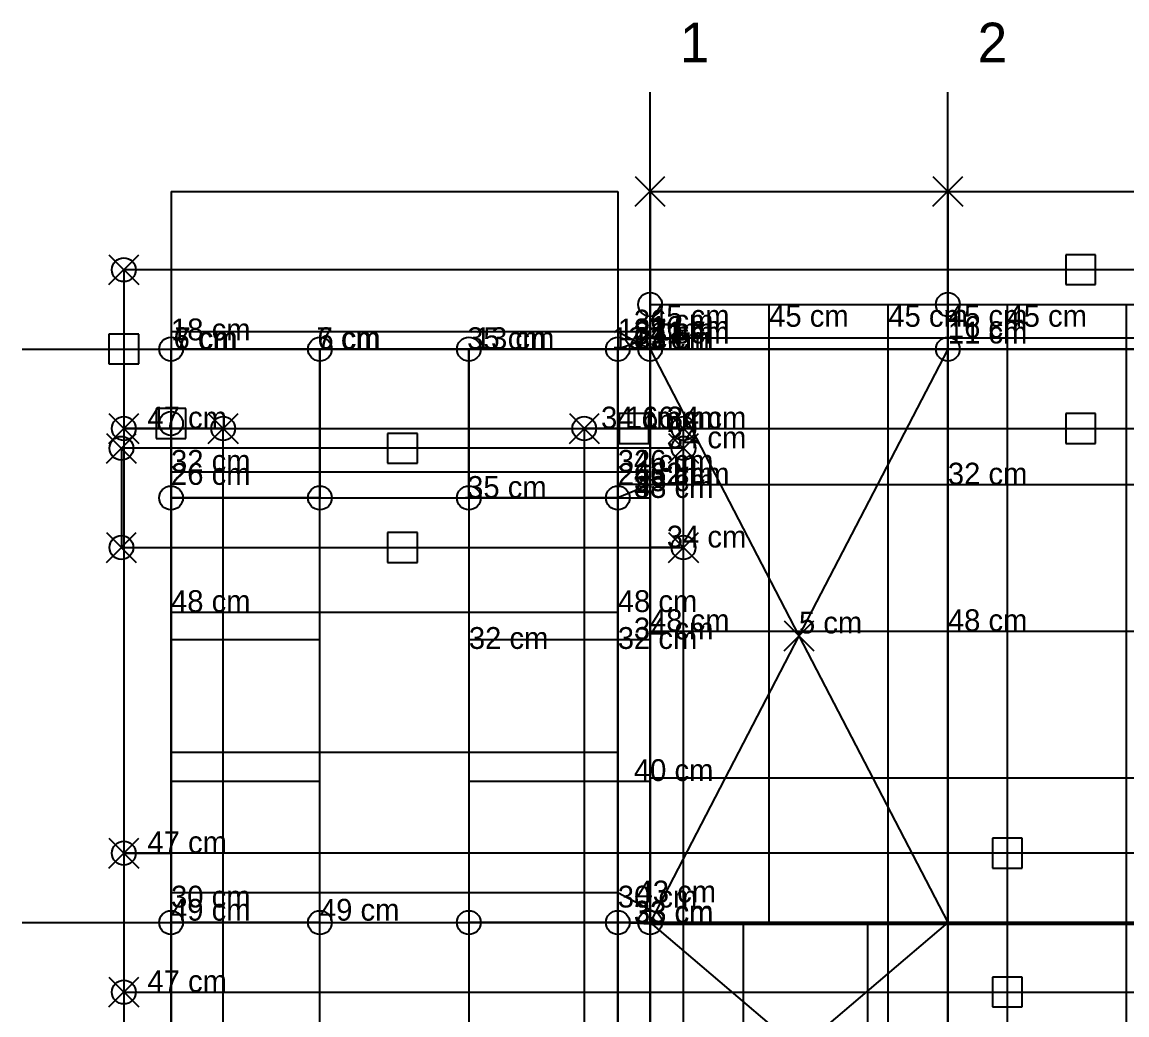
# Model space of a CAD drawing. Extents: x -6.3 to 19.6, y -1.9 to 18.7.
# Drawn here: x -6.33 to 4.8, y 8.66 to 18.67 of the extents above; entities that cross this region are included whole.
import ezdxf

# ---------------------------------------------------------------- set-up
doc = ezdxf.new("R2010")
doc.units = 0
for name, color, linetype in [('APOYOS', 5, 'CONTINUOUS'), ('AREAS', 251, 'CONTINUOUS'), ('CASI_UNIDAS', 6, 'CONTINUOUS'), ('EJES', 4, 'CONTINUOUS'), ('MECANISMO', 30, 'CONTINUOUS'), ('MODELO', 8, 'CONTINUOUS'), ('MUELLES', 2, 'CONTINUOUS'), ('SUELTOS', 1, 'CONTINUOUS')]:
    doc.layers.add(name, color=color, linetype=linetype)

msp = doc.modelspace()

# ---------------------------------------------------------------- linework, layer by layer
at = {"layer": 'APOYOS', "color": 5}
for p, q in [((4.4875, 16.32, -1), (4.1875, 16.32, -1)), ((4.1875, 16.32, -1), (4.1875, 16.02, -1)), ((4.4875, 16.02, -1), (4.4875, 16.32, -1)), ((4.1875, 16.02, -1), (4.4875, 16.02, -1)), ((-5.15, 15.52, -1), (-5.45, 15.52, -1)), ((-5.45, 15.52, -1), (-5.45, 15.22, -1)), ((-5.15, 15.22, -1), (-5.15, 15.52, -1)), ((-5.45, 15.22, -1), (-5.15, 15.22, -1)), ((-4.675, 14.77, -1), (-4.975, 14.77, -1)), ((-4.975, 14.77, -1), (-4.975, 14.47, -1)), ((-4.675, 14.47, -1), (-4.675, 14.77, -1)), ((-0.0125, 14.72, -1), (-0.3125, 14.72, -1)), ((-0.3125, 14.72, -1), (-0.3125, 14.42, -1)), ((-0.0125, 14.42, -1), (-0.0125, 14.72, -1)), ((4.4875, 14.72, -1), (4.1875, 14.72, -1)), ((4.1875, 14.72, -1), (4.1875, 14.42, -1)), ((4.4875, 14.42, -1), (4.4875, 14.72, -1)), ((-4.975, 14.47, -1), (-4.675, 14.47, -1)), ((-2.3438, 14.52, -1), (-2.6437, 14.52, -1)), ((-2.6437, 14.52, -1), (-2.6437, 14.22, -1)), ((-2.3438, 14.22, -1), (-2.3438, 14.52, -1)), ((-0.3125, 14.42, -1), (-0.0125, 14.42, -1)), ((4.1875, 14.42, -1), (4.4875, 14.42, -1)), ((-2.6437, 14.22, -1), (-2.3438, 14.22, -1)), ((-2.3438, 13.52, -1), (-2.6437, 13.52, -1)), ((-2.6437, 13.52, -1), (-2.6437, 13.22, -1)), ((-2.3438, 13.22, -1), (-2.3438, 13.52, -1)), ((-2.6437, 13.22, -1), (-2.3438, 13.22, -1)), ((3.75, 10.44, -1), (3.45, 10.44, -1)), ((3.45, 10.44, -1), (3.45, 10.14, -1)), ((3.75, 10.14, -1), (3.75, 10.44, -1)), ((3.45, 10.14, -1), (3.75, 10.14, -1)), ((3.75, 9.04, -1), (3.45, 9.04, -1)), ((3.45, 9.04, -1), (3.45, 8.74, -1)), ((3.75, 8.74, -1), (3.75, 9.04, -1)), ((3.45, 8.74, -1), (3.75, 8.74, -1))]:
    msp.add_line(p, q, dxfattribs=at)
at = {"layer": 'AREAS', "color": 251}
for p, q in [((13.975, 16.17, -1), (-5.3, 16.17, -1)), ((-5.3, 16.17, -1), (-5.3, 14.57, -1)), ((-3.325, 15.37, 1.4), (-4.825, 15.37, 1.4)), ((-4.825, 15.37, 1.4), (-4.825, 13.87, 1.4)), ((-3.325, 15.37, 3.3), (-4.825, 15.37, 3.3)), ((-4.825, 15.37, 3.3), (-4.825, 13.87, 3.3)), ((-3.325, 15.37, 5.2), (-4.825, 15.37, 5.2)), ((-4.825, 15.37, 5.2), (-4.825, 13.87, 5.2)), ((-3.325, 15.37, 7.1), (-4.825, 15.37, 7.1)), ((-4.825, 15.37, 7.1), (-4.825, 13.87, 7.1)), ((-3.325, 13.87, 1.4), (-3.325, 15.37, 1.4)), ((-1.825, 15.37, 1.55), (-3.325, 15.37, 1.4)), ((-3.325, 15.37, 1.4), (-3.325, 13.87, 1.4)), ((-3.325, 13.87, 3.3), (-3.325, 15.37, 3.3)), ((-1.825, 15.37, 3.45), (-3.325, 15.37, 3.3)), ((-3.325, 15.37, 3.3), (-3.325, 13.87, 3.3)), ((-3.325, 13.87, 5.2), (-3.325, 15.37, 5.2)), ((-1.825, 15.37, 5.35), (-3.325, 15.37, 5.2)), ((-3.325, 15.37, 5.2), (-3.325, 13.87, 5.2)), ((-3.325, 13.87, 7.1), (-3.325, 15.37, 7.1)), ((-1.825, 15.37, 7.25), (-3.325, 15.37, 7.1)), ((-3.325, 15.37, 7.1), (-3.325, 13.87, 7.1)), ((-1.825, 13.87, 1.55), (-1.825, 15.37, 1.55)), ((-0.325, 15.37, 1.55), (-1.825, 15.37, 1.55)), ((-1.825, 15.37, 1.55), (-1.825, 13.87, 1.55)), ((-1.825, 13.87, 3.45), (-1.825, 15.37, 3.45)), ((-0.325, 15.37, 3.45), (-1.825, 15.37, 3.45)), ((-1.825, 15.37, 3.45), (-1.825, 13.87, 3.45)), ((-1.825, 13.87, 5.35), (-1.825, 15.37, 5.35)), ((-0.325, 15.37, 5.35), (-1.825, 15.37, 5.35)), ((-1.825, 15.37, 5.35), (-1.825, 13.87, 5.35)), ((-1.825, 13.87, 7.25), (-1.825, 15.37, 7.25)), ((-0.325, 15.37, 7.25), (-1.825, 15.37, 7.25)), ((-1.825, 15.37, 7.25), (-1.825, 13.87, 7.25)), ((-0.325, 13.87, 1.55), (-0.325, 15.37, 1.55)), ((-0.325, 13.87, 3.45), (-0.325, 15.37, 3.45)), ((-0.325, 13.87, 5.35), (-0.325, 15.37, 5.35)), ((-0.325, 13.87, 7.25), (-0.325, 15.37, 7.25)), ((6, 15.37, 3.45), (0, 15.37, 3.45)), ((0, 15.37, 3.45), (0, 9.59, 3.45)), ((3, 15.37, 6.9), (0, 15.37, 6.9)), ((0, 15.37, 6.9), (0, 9.59, 6.9)), ((3, 9.59, 6.9), (3, 15.37, 6.9)), ((-5.3, 14.57, -1), (13.975, 14.57, -1)), ((-4.3, 14.57, -1), (-5.3, 14.57, -1)), ((-5.3, 14.57, -1), (-5.3, 1.59, -1)), ((-4.3, 1.59, -1), (-4.3, 14.57, -1)), ((0.3375, 14.57, -1), (-0.6625, 14.57, -1)), ((-0.6625, 14.57, -1), (-0.6625, 1.32, -1)), ((0.3375, 1.32, -1), (0.3375, 14.57, -1)), ((0.3375, 14.37, -1), (-5.325, 14.37, -1)), ((-5.325, 14.37, -1), (-5.325, 13.37, -1)), ((0.3375, 13.37, -1), (0.3375, 14.37, -1)), ((-3.325, 13.87, 1.4), (-4.825, 13.87, 1.4)), ((-4.825, 13.87, 1.4), (-4.825, 9.59, 1.0603)), ((-4.825, 13.87, 1.4), (-3.325, 13.87, 1.4)), ((-4.825, 13.87, 3.3), (-3.325, 13.87, 3.3)), ((-3.325, 13.87, 3.3), (-4.825, 13.87, 3.3)), ((-4.825, 13.87, 3.3), (-4.825, 9.59, 2.9603)), ((-4.825, 13.87, 5.2), (-3.325, 13.87, 5.2)), ((-4.825, 13.87, 7.1), (-3.325, 13.87, 7.1)), ((-3.325, 13.87, 7.1), (-4.825, 13.87, 7.1)), ((-4.825, 13.87, 7.1), (-4.825, 9.59, 6.7603)), ((-3.325, 13.87, 5.2), (-4.825, 13.87, 5.2)), ((-4.825, 13.87, 5.2), (-4.825, 9.59, 4.8603)), ((-3.325, 9.59, 1.0603), (-3.325, 13.87, 1.4)), ((-3.325, 13.87, 1.4), (-1.825, 13.87, 1.55)), ((-3.325, 13.87, 3.3), (-1.825, 13.87, 3.45)), ((-3.325, 9.59, 2.9603), (-3.325, 13.87, 3.3)), ((-3.325, 13.87, 5.2), (-1.825, 13.87, 5.35)), ((-3.325, 13.87, 7.1), (-1.825, 13.87, 7.25)), ((-3.325, 9.59, 6.7603), (-3.325, 13.87, 7.1)), ((-3.325, 9.59, 4.8603), (-3.325, 13.87, 5.2)), ((-1.825, 13.87, 1.55), (-0.325, 13.87, 1.55)), ((-1.825, 13.87, 3.45), (-0.325, 13.87, 3.45)), ((-1.825, 13.87, 5.35), (-0.325, 13.87, 5.35)), ((-1.825, 13.87, 7.25), (-0.325, 13.87, 7.25)), ((-0.325, 13.87, 5.35), (-1.825, 13.87, 5.35)), ((-1.825, 13.87, 5.35), (-1.825, 9.59, 5.6897)), ((-0.325, 13.87, 3.45), (-1.825, 13.87, 3.45)), ((-1.825, 13.87, 3.45), (-1.825, 9.59, 3.7897)), ((-0.325, 13.87, 1.55), (-1.825, 13.87, 1.55)), ((-1.825, 13.87, 1.55), (-1.825, 9.59, 1.8897)), ((-0.325, 9.59, 5.6897), (-0.325, 13.87, 5.35)), ((-0.325, 9.59, 3.7897), (-0.325, 13.87, 3.45)), ((-0.325, 9.59, 1.8897), (-0.325, 13.87, 1.55)), ((-5.325, 13.37, -1), (0.3375, 13.37, -1)), ((12.5, 10.29, -1), (-5.3, 10.29, -1)), ((-5.3, 10.29, -1), (-5.3, 8.89, -1)), ((-4.825, 9.59, 1.0603), (-3.325, 9.59, 1.0603)), ((-3.325, 9.59, 1.0603), (-4.825, 9.59, 1.0603)), ((-4.825, 9.59, 1.0603), (-4.825, 7.04, 0.8579)), ((-4.825, 9.59, 2.9603), (-3.325, 9.59, 2.9603)), ((-3.325, 9.59, 2.9603), (-4.825, 9.59, 2.9603)), ((-4.825, 9.59, 2.9603), (-4.825, 7.04, 2.7579)), ((-4.825, 9.59, 6.7603), (-3.325, 9.59, 6.7603)), ((-3.325, 9.59, 6.7603), (-4.825, 9.59, 6.7603)), ((-4.825, 9.59, 6.7603), (-4.825, 7.04, 6.5579)), ((-3.325, 9.59, 4.8603), (-4.825, 9.59, 4.8603)), ((-4.825, 9.59, 4.8603), (-4.825, 7.04, 4.6579)), ((-4.825, 9.59, 4.8603), (-3.325, 9.59, 4.8603)), ((-3.325, 7.04, 0.8579), (-3.325, 9.59, 1.0603)), ((-3.325, 7.04, 2.7579), (-3.325, 9.59, 2.9603)), ((-3.325, 7.04, 6.5579), (-3.325, 9.59, 6.7603)), ((-3.325, 7.04, 4.6579), (-3.325, 9.59, 4.8603)), ((-0.325, 9.59), (-1.825, 9.59)), ((-1.825, 9.59), (-1.825, 7.04, 0.1978)), ((-1.825, 9.59, 5.6897), (-0.325, 9.59, 5.6897)), ((-1.825, 9.59, 3.7897), (-0.325, 9.59, 3.7897)), ((-0.325, 9.59, 1.8897), (-1.825, 9.59, 1.8897)), ((-1.825, 9.59, 1.8897), (-1.825, 7.04, 2.0921)), ((-0.325, 9.59, 3.7897), (-1.825, 9.59, 3.7897)), ((-1.825, 9.59, 3.7897), (-1.825, 7.04, 3.9921)), ((-0.325, 9.59, 5.6897), (-1.825, 9.59, 5.6897)), ((-1.825, 9.59, 5.6897), (-1.825, 7.04, 5.8921)), ((-1.825, 9.59, 1.8897), (-0.325, 9.59, 1.8897)), ((-0.325, 7.04, 0.1978), (-0.325, 9.59)), ((-0.325, 7.04, 2.0921), (-0.325, 9.59, 1.8897)), ((-0.325, 7.04, 3.9921), (-0.325, 9.59, 3.7897)), ((-0.325, 7.04, 5.8921), (-0.325, 9.59, 5.6897)), ((0, 9.59, 3.45), (6, 9.59, 3.45)), ((0, 9.59, 6.9), (3, 9.59, 6.9)), ((3, 9.59, 6.9), (0, 9.59, 6.9)), ((0, 9.59, 6.9), (0, 7.04, 6.9)), ((6, 9.59, 3.45), (2.19, 9.59, 3.45)), ((2.19, 9.59, 3.45), (2.19, 7.04, 3.45)), ((3, 7.04, 6.9), (3, 9.59, 6.9)), ((12, 9.59, 6.9), (3, 9.59, 6.9)), ((3, 9.59, 6.9), (3, 7.04, 6.9)), ((-5.3, 8.89, -1), (12.5, 8.89, -1))]:
    msp.add_line(p, q, dxfattribs=at)
at = {"layer": 'CASI_UNIDAS', "color": 6}
for p, q in [((-4.825, 16.96, 12.8), (-4.825, 0, 12.8)), ((-4.825, 16.96, 12.8), (-4.825, 0, 12.8)), ((-4.825, 16.96, 12.8), (-4.825, 0, 12.8)), ((-4.825, 16.96, 12.8), (-4.825, 0, 12.8)), ((-4.825, 16.96, 12.8), (-4.825, 0, 12.8)), ((-0.325, 16.96, 12.8), (-0.325, 0, 12.8)), ((-0.325, 16.96, 12.8), (-0.325, 0, 12.8)), ((-0.325, 16.96, 12.8), (-0.325, 0, 12.8)), ((-0.325, 16.96, 12.8), (-0.325, 0, 12.8)), ((-0.325, 16.96, 12.8), (-0.325, 0, 12.8)), ((-0.325, 16.96, 12.8), (-0.325, 0, 12.8)), ((-0.325, 16.96, 12.8), (-0.325, 0, 12.8)), ((-0.325, 16.96, 12.8), (-0.325, 0, 12.8)), ((0, 16.96, 12.8), (0, 0, 12.7157)), ((0, 16.96, 12.8), (0, 0, 12.7157)), ((0, 16.96, 12.8), (0, 0, 12.7157)), ((0, 16.96, 12.8), (0, 0, 12.7157)), ((0, 16.96, 12.8), (0, 0, 12.7157)), ((0, 16.96, 12.8), (0, 0, 12.7157)), ((0, 16.96, 12.8), (0, 0, 12.7157)), ((0, 16.96, 12.8), (0, 0, 12.7157)), ((0, 16.96, 12.8), (0, 0, 12.7157)), ((3, 16.96, 12.8), (3, -0.77, 12.8)), ((3, 16.96, 12.8), (3, -0.77, 12.8)), ((3, 16.96, 12.8), (3, -0.77, 12.8)), ((3, 16.96, 12.8), (3, -0.77, 12.8)), ((3, 16.96, 12.8), (3, -0.77, 12.8)), ((0, 15.82, 0.8), (0, 15.37, 0.8)), ((0, 15.82, 0.8), (0, 15.82, 6.9)), ((0, 15.37, 3.45), (0, 15.82, 3.45)), ((0, 15.82, 10.9847), (0, 15.37, 10.9847)), ((0, 15.37, 10.86), (0, 15.82, 10.86)), ((0, 15.37, 10.86), (0, 15.82, 10.86)), ((0, 15.82, 6.9), (3, 15.82, 6.9)), ((0, 15.82, 6.9), (3, 15.82, 6.9)), ((1.2, 15.37, 6.9), (1.2, 15.82, 6.9)), ((2.4, 15.37, 6.9), (2.4, 15.82, 6.9)), ((3, 15.82, 10.9847), (3, 15.37, 10.9847)), ((3, 15.37, 10.86), (3, 15.82, 10.86)), ((3, 15.82, 6.9), (6, 15.82, 6.9)), ((3, 15.82, 6.9), (6, 15.82, 6.9)), ((3.6, 15.37, 6.9), (3.6, 15.82, 6.9)), ((4.8, 15.37, 6.9), (4.8, 15.82, 6.9)), ((-4.825, 15.5467, 11.0217), (-4.825, 15.37, 11.0217)), ((-0.325, 15.5467, 11.0217), (0, 15.37, 11.0217)), ((-0.325, 15.5467, 11.0217), (-0.325, 15.37, 11.0217)), ((-0.325, 15.5467, 11.0217), (0, 15.5467, 10.86)), ((0, 15.4825, 11.0217), (-0.325, 15.37, 11.0217)), ((0, 15.4825, 11.0217), (0, 15.37, 11.0217)), ((0, 15.4825, 11.0217), (0, 15.4825, 10.86)), ((3, 15.4825, 11.0217), (3, 15.37, 11.0217)), ((3, 15.4825, 11.0217), (3, 15.4825, 10.86)), ((-4.825, 15.37, 10.86), (-4.825, 15.37, 11.0419)), ((-4.825, 13.87, 10.86), (-4.825, 15.37, 10.86)), ((-4.075, 15.37, 5.2), (-4.825, 15.37, 7.1)), ((-4.825, 15.37, 6.9), (-4.7567, 15.37, 6.927)), ((-4.825, 15.37, 3.3), (-4.075, 15.37, 5.2)), ((-4.825, 15.37, 3.45), (-4.7738, 15.37, 3.4298)), ((-3.325, 15.37, 3.3), (-4.075, 15.37, 5.2)), ((-4.075, 15.37, 5.2), (-3.325, 15.37, 7.1)), ((-3.325, 15.37, 6.9), (-3.3933, 15.37, 6.927)), ((-3.325, 15.37, 3.45), (-3.3762, 15.37, 3.4298)), ((-3.325, 15.37, 7.1), (-1.825, 15.37, 7.25)), ((-1.825, 15.37, 6.9), (-1.8597, 15.37, 7.2465)), ((-1.075, 15.37, 5.35), (-1.825, 15.37, 7.25)), ((-1.825, 15.37, 6.9), (-1.7055, 15.37, 6.9472)), ((-1.075, 15.37, 5.35), (-0.325, 15.37, 7.25)), ((-1.075, 15.37, 5.35), (-0.325, 15.37, 7.25)), ((-0.325, 15.37, 6.9), (-0.4445, 15.37, 6.9472)), ((0, 15.37, 6.9), (-0.4007, 15.37, 7.0582)), ((-0.325, 15.37, 1.55), (0, 15.37, 1.55)), ((-0.325, 15.37, 5.35), (0, 15.37, 5.35)), ((-0.325, 15.37, 7.25), (0, 15.37, 7.25)), ((-0.325, 15.37, 10.86), (-0.325, 15.37, 11.0419)), ((0, 15.37, 11.0329), (-0.325, 15.37, 11.0329)), ((-0.325, 15.37, 10.86), (-0.325, 15.37, 11.0419)), ((-0.325, 15.37, 10.86), (-0.325, 15.37, 11.0419)), ((-0.325, 13.87, 10.86), (-0.325, 15.37, 10.86)), ((-0.325, 13.87, 10.86), (-0.325, 15.37, 10.86)), ((-0.325, 13.87, -1), (-0.325, 15.37, -1)), ((-0.325, 13.87, -1), (-0.325, 15.37, -1)), ((0, 15.37), (0, 15.37, 3.45)), ((0, 15.37), (0, 15.37, 3.45)), ((0, 15.37, 3.45), (0, 15.37, 6.9)), ((0, 15.37, 6.9), (0, 15.37, 10.86)), ((0, 15.37, 10.86), (0, 15.37, 11.0329)), ((0, 15.37, 10.86), (0, 15.37, 11.0329)), ((0, 15.37, 10.86), (0, 15.37, 11.0329)), ((0, 9.59, 3.45), (0, 15.37, 3.45)), ((0, 9.59, 3.45), (0, 15.37, 3.45)), ((0, 9.59, 3.45), (0, 15.37, 3.45)), ((0, 9.59, 6.9), (0, 15.37, 6.9)), ((0, 9.59, 6.9), (0, 15.37, 6.9)), ((0, 9.59, 10.86), (0, 15.37, 10.86)), ((0, 9.59, 10.86), (0, 15.37, 10.86)), ((0, 9.59, 10.86), (0, 15.37, 10.86)), ((0, 9.59, 10.86), (0, 15.37, 10.86)), ((0, 9.59, 10.86), (0, 15.37, 10.86)), ((0, 9.59, -1), (0, 15.37, -1)), ((0, 9.59, -1), (0, 15.37, -1)), ((0, 9.59, -1), (0, 15.37, -1)), ((0, 9.59, -1), (0, 15.37, -1)), ((0, 9.59, -1), (0, 15.37, -1)), ((3, 15.37, 10.86), (3, 15.37, 11.0329)), ((3, 15.37, 10.86), (3, 15.37, 11.0329)), ((3, 9.59, 10.86), (3, 15.37, 10.86)), ((3, 9.59, 10.86), (3, 15.37, 10.86)), ((-4.825, 13.87, -1), (-4.825, 14.62, -1)), ((-5.3, 14.57, -1), (-4.825, 14.57, -1)), ((-0.6625, 14.57, -1), (-0.325, 14.57, -1)), ((-0.1625, 14.57, -1), (-0.325, 14.57, -1)), ((-0.1625, 14.57, -1), (0, 14.57, -1)), ((0.3375, 14.57, -1), (0, 14.57, -1)), ((0.3375, 14.37, -1), (0, 14.37, -1)), ((-4.825, 14.1333, 11.1833), (-4.825, 13.87, 11.1833)), ((-4.825, 14.1333, 11.1833), (-4.825, 14.1333, 10.86)), ((-0.325, 14.1333, 11.1833), (-0.325, 13.87, 11.1833)), ((-0.325, 14.1333, 11.1833), (0, 14.1333, 10.86)), ((-0.325, 14.1333, 11.1833), (-0.325, 14.1333, 10.86)), ((0, 14.005, 11.1833), (-0.325, 13.87, 11.1833)), ((0, 14.005, 11.1833), (-0.325, 14.005, 10.86)), ((0, 14.005, 11.1833), (0, 14.005, 10.86)), ((3, 14.005, 11.1833), (3, 14.005, 10.86)), ((-4.825, 13.87, 10.86), (-4.825, 13.87, 11.2135)), ((-4.825, 9.59, 10.86), (-4.825, 13.87, 10.86)), ((-4.825, 9.59, -1), (-4.825, 13.87, -1)), ((-3.325, 13.87, 7.1), (-1.825, 13.87, 7.25)), ((-1.825, 13.87, 6.9), (-1.8597, 13.87, 7.2465)), ((-1.825, 13.87, 6.9), (-1.825, 11.9471, 5.5026)), ((-0.325, 13.87, 10.86), (-0.325, 13.87, 11.2135)), ((-0.325, 13.87, 10.86), (-0.325, 13.87, 11.2135)), ((-0.325, 13.87, 3.45), (0, 13.87, 3.45)), ((-0.325, 13.87, 6.9), (0, 13.87, 6.9)), ((-0.325, 13.87, 7.25), (0, 13.87, 6.9)), ((-0.325, 13.87, 11.2135), (0, 13.87, 10.86)), ((-0.325, 13.87, 10.86), (0, 13.87, 10.86)), ((-0.325, 13.87, -1), (0, 13.87, -1)), ((-0.325, 13.87, 6.9), (-0.325, 11.9471, 5.5026)), ((-0.325, 9.59, 10.86), (-0.325, 13.87, 10.86)), ((0.3375, 13.37, -1), (0, 13.37, -1)), ((-4.825, 12.72, 11.345), (-4.825, 12.72, 10.86)), ((-0.325, 12.72, 11.345), (-0.325, 12.72, 10.86)), ((0, 12.5275, 11.345), (0, 12.5275, 10.86)), ((0, 12.5275, 11.345), (3, 12.5275, 11.345)), ((1.5, 12.48, 11.3371), (0, 9.59, 11.6413)), ((1.5, 12.48, 11.3371), (1.5, 12.5275, 11.345)), ((3, 12.5275, 11.345), (3, 12.5275, 10.86)), ((-1.825, 12.4433, 5.4632), (-1.825, 12.2531, 5.725)), ((-0.325, 12.4433, 3.5632), (0, 12.4433, 3.45)), ((-0.325, 12.4433, 5.4632), (-0.325, 12.2531, 5.725)), ((-4.825, 9.59, 2.9603), (-4.825, 11.0167, 3.0735)), ((-3.325, 9.59, 2.9603), (-3.325, 11.0167, 3.0735)), ((-0.325, 11.0167, 3.6765), (0, 11.0167, 3.45)), ((-5.3, 10.29, -1), (-4.825, 10.29, -1)), ((-4.825, 9.8933, 11.6683), (-4.825, 9.59, 11.6683)), ((-0.325, 9.8933, 11.6683), (-0.325, 9.59, 11.6683)), ((-0.325, 9.8933, 11.6683), (0.0534, 9.6929, 11.6304)), ((-4.825, 9.59, 3.45), (-4.825, 9.6286, 2.9634)), ((-4.825, 9.59, 11.6664), (-4.825, 9.59, 11.703)), ((-4.825, 7.04, -1), (-4.825, 9.59, -1)), ((-4.825, 7.04, -1), (-4.825, 9.59, -1)), ((-3.325, 9.59, 3.45), (-3.325, 9.6286, 2.9634)), ((-0.325, 9.59, 1.8897), (0, 9.59, 1.8897)), ((-0.325, 9.59, 3.7897), (0, 9.59, 3.7897)), ((-0.325, 9.59, 5.6897), (0, 9.59, 5.6897)), ((-0.325, 9.59, 10.86), (-0.325, 9.59, 11.703)), ((0, 9.59, 11.6664), (-0.325, 9.59, 11.6664)), ((-0.325, 9.59, 10.86), (-0.325, 9.59, 11.703)), ((0, 9.5725, 11.6683), (-0.325, 9.59, 11.6683)), ((-0.325, 9.59, 10.86), (-0.325, 9.59, 11.703)), ((0, 9.59, 11.6413), (-0.325, 9.59, 11.6413)), ((-0.325, 9.59, 10.86), (-0.325, 9.59, 11.703)), ((0, 9.59), (0, 9.59, 3.45)), ((0, 9.59, 3.45), (0, 9.59, 6.9)), ((0, 9.59, 3.45), (0, 9.59, 6.9)), ((-5.3, 8.89, -1), (-4.825, 8.89, -1))]:
    msp.add_line(p, q, dxfattribs=at)
at = {"layer": 'EJES', "color": 4}
for p, q in [((0, -1.77, -1), (0, 17.96, -1)), ((3, -1.77, -1), (3, 17.96, -1)), ((-6.325, 15.37, -1), (14.975, 15.37, -1)), ((-6.325, 9.59, -1), (14.975, 9.59, -1))]:
    msp.add_line(p, q, dxfattribs=at)
at = {"layer": 'MECANISMO', "color": 30}
for p, q in [((-0.15, 16.81, 12.8), (0.15, 17.11, 12.8)), ((-0.15, 17.11, 12.8), (0.15, 16.81, 12.8)), ((2.85, 16.81, 12.8), (3.15, 17.11, 12.8)), ((2.85, 17.11, 12.8), (3.15, 16.81, 12.8)), ((-5.45, 16.02, -1), (-5.15, 16.32, -1)), ((-5.45, 16.32, -1), (-5.15, 16.02, -1)), ((-5.45, 14.42, -1), (-5.15, 14.72, -1)), ((-5.45, 14.72, -1), (-5.15, 14.42, -1)), ((-4.45, 14.42, -1), (-4.15, 14.72, -1)), ((-4.45, 14.72, -1), (-4.15, 14.42, -1)), ((-0.8125, 14.42, -1), (-0.5125, 14.72, -1)), ((-0.8125, 14.72, -1), (-0.5125, 14.42, -1)), ((0.1875, 14.42, -1), (0.4875, 14.72, -1)), ((0.1875, 14.72, -1), (0.4875, 14.42, -1)), ((-5.475, 14.22, -1), (-5.175, 14.52, -1)), ((-5.475, 14.52, -1), (-5.175, 14.22, -1)), ((0.1875, 14.22, -1), (0.4875, 14.52, -1)), ((0.1875, 14.52, -1), (0.4875, 14.22, -1)), ((-5.475, 13.22, -1), (-5.175, 13.52, -1)), ((-5.475, 13.52, -1), (-5.175, 13.22, -1)), ((0.1875, 13.22, -1), (0.4875, 13.52, -1)), ((0.1875, 13.52, -1), (0.4875, 13.22, -1)), ((1.35, 12.33, 11.3371), (1.65, 12.63, 11.3371)), ((1.35, 12.63, 11.3371), (1.65, 12.33, 11.3371)), ((-5.45, 10.14, -1), (-5.15, 10.44, -1)), ((-5.45, 10.44, -1), (-5.15, 10.14, -1)), ((-5.45, 8.74, -1), (-5.15, 9.04, -1)), ((-5.45, 9.04, -1), (-5.15, 8.74, -1))]:
    msp.add_line(p, q, dxfattribs=at)
at = {"layer": 'MODELO', "color": 8}
for p, q in [((0, 16.96, 12.8), (0, 0, 12.7157)), ((3, 16.96, 12.8), (3, -0.77, 12.8)), ((0, 15.82, -1), (0, 15.82)), ((0, 15.82), (0, 15.82, 0.8)), ((0, 15.82, 6.9), (0, 15.82, 10.86)), ((0, 15.82, 10.86), (0, 15.82, 10.9847)), ((0, 15.82, 0.8), (0, 15.82, 6.9)), ((0, 15.37, 6.9), (0, 15.82, 6.9)), ((0, 15.37, 10.86), (0, 15.82, 10.86)), ((0, 15.37, -1), (0, 15.82, -1)), ((0, 15.82, 6.9), (3, 15.82, 6.9)), ((3, 15.82, -1), (3, 15.82)), ((3, 15.82), (3, 15.82, 0.8)), ((3, 15.82, 6.9), (3, 15.82, 10.86)), ((3, 15.82, 10.86), (3, 15.82, 10.9847)), ((3, 15.82, 0.8), (3, 15.82, 6.9)), ((3, 15.37, 10.86), (3, 15.82, 10.86)), ((3, 15.37, 6.9), (3, 15.82, 6.9)), ((3, 15.37, -1), (3, 15.82, -1)), ((3, 15.82, 6.9), (6, 15.82, 6.9)), ((-4.825, 15.37, -1), (-4.825, 15.37)), ((-4.825, 15.37, 6.9), (-4.825, 15.37, 7.1)), ((-4.825, 15.37), (-4.825, 15.37, 1.4)), ((-4.825, 15.37, 1.4), (-4.825, 15.37, 3.3)), ((-4.825, 15.37, 3.3), (-4.825, 15.37, 3.45)), ((-4.825, 15.37, 3.45), (-4.825, 15.37, 5.2)), ((-4.825, 15.37, 5.2), (-4.825, 15.37, 6.9)), ((-4.825, 15.37, 7.1), (-4.825, 15.37, 10.86)), ((-4.825, 15.37, 10.86), (-4.825, 15.37, 11.0419)), ((-4.825, 15.37, 1.4), (-4.075, 15.37, 1.4)), ((-4.825, 13.87, 1.4), (-4.825, 15.37, 1.4)), ((-4.825, 15.37, 3.3), (-3.325, 15.37, 3.3)), ((-4.825, 13.87, 3.3), (-4.825, 15.37, 3.3)), ((-4.825, 15.37, 5.2), (-4.075, 15.37, 5.2)), ((-4.825, 13.87, 5.2), (-4.825, 15.37, 5.2)), ((-4.825, 13.87, 7.1), (-4.825, 15.37, 7.1)), ((-4.825, 15.37, 7.1), (-3.325, 15.37, 7.1)), ((-4.825, 13.87, 10.86), (-4.825, 15.37, 10.86)), ((-4.825, 14.62, -1), (-4.825, 15.37, -1)), ((-4.825, 15.37, 10.86), (-0.325, 15.37, 10.86)), ((-4.825, 15.37, -1), (-3.325, 15.37, -1)), ((-4.825, 15.37), (-4.075, 15.37, 1.4)), ((-4.075, 15.37, 5.2), (-4.825, 15.37, 7.1)), ((-4.825, 15.37, 3.3), (-4.075, 15.37, 5.2)), ((-4.075, 15.37, 1.4), (-3.325, 15.37, 1.4)), ((-4.075, 15.37, 5.2), (-3.325, 15.37, 5.2)), ((-3.325, 15.37), (-4.075, 15.37, 1.4)), ((-3.325, 15.37, 3.3), (-4.075, 15.37, 5.2)), ((-4.075, 15.37, 5.2), (-3.325, 15.37, 7.1)), ((-3.325, 15.37, -1), (-3.325, 15.37)), ((-3.325, 15.37, 6.9), (-3.325, 15.37, 7.1)), ((-3.325, 15.37), (-3.325, 15.37, 1.4)), ((-3.325, 15.37, 1.4), (-3.325, 15.37, 3.3)), ((-3.325, 15.37, 3.3), (-3.325, 15.37, 3.45)), ((-3.325, 15.37, 3.45), (-3.325, 15.37, 5.2)), ((-3.325, 15.37, 5.2), (-3.325, 15.37, 6.9)), ((-3.325, 13.87, 1.4), (-3.325, 15.37, 1.4)), ((-3.325, 15.37, 1.4), (-1.825, 15.37, 1.55)), ((-3.325, 13.87, 3.3), (-3.325, 15.37, 3.3)), ((-3.325, 15.37, 3.3), (-1.825, 15.37, 3.45)), ((-3.325, 15.37, 5.2), (-1.825, 15.37, 5.35)), ((-3.325, 13.87, 5.2), (-3.325, 15.37, 5.2)), ((-3.325, 13.87, 7.1), (-3.325, 15.37, 7.1)), ((-3.325, 15.37, 7.1), (-1.825, 15.37, 7.25)), ((-3.325, 15.37, -1), (-1.825, 15.37, -1)), ((-1.825, 15.37, -1), (-1.825, 15.37)), ((-1.825, 15.37), (-1.825, 15.37, 1.55)), ((-1.825, 15.37, 1.55), (-1.825, 15.37, 3.45)), ((-1.825, 15.37, 3.45), (-1.825, 15.37, 5.35)), ((-1.825, 15.37, 5.35), (-1.825, 15.37, 6.9)), ((-1.825, 15.37, 6.9), (-1.825, 15.37, 7.25)), ((-1.825, 15.37, 1.55), (-1.075, 15.37, 1.55)), ((-1.825, 13.87, 1.55), (-1.825, 15.37, 1.55)), ((-1.825, 13.87, 3.45), (-1.825, 15.37, 3.45)), ((-1.825, 15.37, 3.45), (-0.325, 15.37, 3.45)), ((-1.825, 15.37, 5.35), (-1.075, 15.37, 5.35)), ((-1.825, 13.87, 5.35), (-1.825, 15.37, 5.35)), ((-1.825, 13.87, 7.25), (-1.825, 15.37, 7.25)), ((-1.825, 15.37, 7.25), (-0.325, 15.37, 7.25)), ((-1.825, 15.37, -1), (-0.325, 15.37, -1)), ((-1.075, 15.37, 5.35), (-1.825, 15.37, 7.25)), ((-1.825, 15.37, 3.45), (-1.075, 15.37, 5.35)), ((-1.825, 15.37), (-1.075, 15.37, 1.55)), ((-1.075, 15.37, 1.55), (-0.325, 15.37, 1.55)), ((-1.075, 15.37, 5.35), (-0.325, 15.37, 5.35)), ((-1.075, 15.37, 5.35), (-0.325, 15.37, 7.25)), ((-0.325, 15.37, 3.45), (-1.075, 15.37, 5.35)), ((-0.325, 15.37), (-1.075, 15.37, 1.55)), ((-0.325, 15.37, -1), (-0.325, 15.37)), ((-0.325, 15.37), (-0.325, 15.37, 1.55)), ((-0.325, 15.37, 1.55), (-0.325, 15.37, 3.45)), ((-0.325, 15.37, 3.45), (-0.325, 15.37, 5.35)), ((-0.325, 15.37, 5.35), (-0.325, 15.37, 6.9)), ((-0.325, 15.37, 6.9), (-0.325, 15.37, 7.25)), ((-0.325, 15.37, 7.25), (-0.325, 15.37, 10.86)), ((-0.325, 15.37, 10.86), (-0.325, 15.37, 11.0419)), ((-0.325, 13.87, 1.55), (-0.325, 15.37, 1.55)), ((-0.325, 13.87, 3.45), (-0.325, 15.37, 3.45)), ((-0.325, 13.87, 10.86), (-0.325, 15.37, 10.86)), ((-0.325, 13.87, -1), (-0.325, 15.37, -1)), ((-0.325, 13.87, 5.35), (-0.325, 15.37, 5.35)), ((-0.325, 13.87, 7.25), (-0.325, 15.37, 7.25)), ((0, 15.37, -1), (0, 15.37)), ((0, 15.37), (0, 15.37, 3.45)), ((0, 15.37, 3.45), (0, 15.37, 6.9)), ((0, 15.37, 6.9), (0, 15.37, 10.86)), ((0, 15.37, 10.86), (0, 15.37, 11.0329)), ((0, 9.59, 3.45), (0, 15.37, 3.45)), ((0, 9.59, 6.9), (0, 15.37, 6.9)), ((0, 9.59, 10.86), (0, 15.37, 10.86)), ((0, 9.59, -1), (0, 15.37, -1)), ((0, 15.37, 3.45), (1.2, 15.37, 3.45)), ((0, 15.37, 6.9), (1.2, 15.37, 6.9)), ((0, 15.37, -1), (3, 15.37, -1)), ((0, 15.37, 10.86), (3, 15.37, 10.86)), ((0, 15.37, 11.0329), (1.5, 12.48, 11.3371)), ((1.2, 15.37, 3.45), (2.4, 15.37, 3.45)), ((1.2, 15.37, 6.9), (2.4, 15.37, 6.9)), ((1.2, 9.59, 3.45), (1.2, 15.37, 3.45)), ((1.2, 9.59, 6.9), (1.2, 15.37, 6.9)), ((3, 15.37, 11.0329), (1.5, 12.48, 11.3371)), ((2.4, 15.37, 3.45), (3.6, 15.37, 3.45)), ((2.4, 15.37, 6.9), (3, 15.37, 6.9)), ((2.4, 9.59, 3.45), (2.4, 15.37, 3.45)), ((2.4, 9.59, 6.9), (2.4, 15.37, 6.9)), ((3, 15.37, 6.9), (3, 15.37, 10.86)), ((3, 15.37, 10.86), (3, 15.37, 11.0329)), ((3, 15.37, 6.9), (3.6, 15.37, 6.9)), ((3, 15.37, -1), (6, 15.37, -1)), ((3, 15.37, 10.86), (6, 15.37, 10.86)), ((3, 9.59, 10.86), (3, 15.37, 10.86)), ((3.6, 15.37, 3.45), (4.8, 15.37, 3.45)), ((3.6, 15.37, 6.9), (4.8, 15.37, 6.9)), ((3.6, 9.59, 3.45), (3.6, 15.37, 3.45)), ((3.6, 9.59, 6.9), (3.6, 15.37, 6.9)), ((4.8, 15.37, 3.45), (6, 15.37, 3.45)), ((4.8, 15.37, 6.9), (6, 15.37, 6.9)), ((4.8, 9.59, 3.45), (4.8, 15.37, 3.45)), ((4.8, 9.59, 6.9), (4.8, 15.37, 6.9)), ((-4.825, 13.87, -1), (-4.825, 14.62, -1)), ((-4.825, 13.87, -1), (-4.825, 13.87)), ((-4.825, 13.87, 3.45), (-4.825, 13.87, 5.2)), ((-4.825, 13.87, 5.2), (-4.825, 13.87, 6.9)), ((-4.825, 13.87), (-4.825, 13.87, 1.4)), ((-4.825, 13.87, 1.4), (-4.825, 13.87, 3.3)), ((-4.825, 13.87, 6.9), (-4.825, 13.87, 7.1)), ((-4.825, 13.87, 7.1), (-4.825, 13.87, 10.86)), ((-4.825, 13.87, 10.86), (-4.825, 13.87, 11.2135)), ((-4.825, 13.87, 1.4), (-3.325, 13.87, 1.4)), ((-4.825, 13.87, 3.3), (-3.325, 13.87, 3.3)), ((-4.825, 13.87, 5.2), (-3.325, 13.87, 5.2)), ((-4.825, 13.87, 7.1), (-3.325, 13.87, 7.1)), ((-4.825, 12.4433, 1.2868), (-4.825, 13.87, 1.4)), ((-4.825, 12.4433, 3.1868), (-4.825, 13.87, 3.3)), ((-4.825, 12.4433, 5.0868), (-4.825, 13.87, 5.2)), ((-4.825, 9.59, 10.7203), (-4.825, 13.87, 7.1)), ((-4.825, 9.59, 10.86), (-4.825, 13.87, 10.86)), ((-4.825, 9.59, -1), (-4.825, 13.87, -1)), ((-4.825, 13.87, -1), (-3.325, 13.87, -1)), ((-3.325, 13.87, -1), (-3.325, 13.87)), ((-3.325, 13.87, 3.45), (-3.325, 13.87, 5.2)), ((-3.325, 13.87, 5.2), (-3.325, 13.87, 6.9)), ((-3.325, 13.87), (-3.325, 13.87, 1.4)), ((-3.325, 13.87, 1.4), (-3.325, 13.87, 3.3)), ((-3.325, 13.87, 6.9), (-3.325, 13.87, 7.1)), ((-3.325, 13.87, 1.4), (-1.825, 13.87, 1.55)), ((-3.325, 13.87, 3.3), (-1.825, 13.87, 3.45)), ((-3.325, 13.87, 5.2), (-1.825, 13.87, 5.35)), ((-3.325, 13.87, 7.1), (-1.825, 13.87, 7.25)), ((-3.325, 12.4433, 1.2868), (-3.325, 13.87, 1.4)), ((-3.325, 12.4433, 3.1868), (-3.325, 13.87, 3.3)), ((-3.325, 9.59, 10.7203), (-3.325, 13.87, 7.1)), ((-3.325, 12.4433, 5.0868), (-3.325, 13.87, 5.2)), ((-3.325, 13.87, -1), (-1.825, 13.87, -1)), ((-1.825, 13.87, -1), (-1.825, 13.87)), ((-1.825, 13.87), (-1.825, 13.87, 1.55)), ((-1.825, 13.87, 1.55), (-1.825, 13.87, 3.45)), ((-1.825, 13.87, 3.45), (-1.825, 13.87, 5.35)), ((-1.825, 13.87, 5.35), (-1.825, 13.87, 6.9)), ((-1.825, 13.87, 6.9), (-1.825, 13.87, 7.25)), ((-1.825, 13.87, 1.55), (-0.325, 13.87, 1.55)), ((-1.825, 13.87, 3.45), (-0.325, 13.87, 3.45)), ((-1.825, 13.87, 5.35), (-0.325, 13.87, 5.35)), ((-1.825, 13.87, 7.25), (-0.325, 13.87, 7.25)), ((-1.825, 13.87, 5.35), (-1.825, 12.4433, 5.4632)), ((-1.825, 13.87, 6.9), (-1.825, 11.9471, 5.5026)), ((-1.825, 13.87, 1.55), (-1.825, 12.4433, 1.6632)), ((-1.825, 13.87, -1), (-0.325, 13.87, -1)), ((-0.325, 13.87, -1), (-0.325, 13.87)), ((-0.325, 13.87), (-0.325, 13.87, 1.55)), ((-0.325, 13.87, 1.55), (-0.325, 13.87, 3.45)), ((-0.325, 13.87, 3.45), (-0.325, 13.87, 5.35)), ((-0.325, 13.87, 5.35), (-0.325, 13.87, 6.9)), ((-0.325, 13.87, 6.9), (-0.325, 13.87, 7.25)), ((-0.325, 13.87, 7.25), (-0.325, 13.87, 10.86)), ((-0.325, 13.87, 10.86), (-0.325, 13.87, 11.2135)), ((-0.325, 13.87, 1.55), (-0.325, 12.4433, 1.6632)), ((-0.325, 13.87, 6.9), (-0.325, 11.9471, 5.5026)), ((-0.325, 13.87, 5.35), (-0.325, 12.4433, 5.4632)), ((-0.325, 9.59, 10.86), (-0.325, 13.87, 10.86)), ((-0.325, 9.59, -1), (-0.325, 13.87, -1)), ((1.5, 12.48, 11.3371), (0, 9.59, 11.6413)), ((1.5, 12.48, 11.3371), (3, 9.59, 11.6413)), ((-4.825, 12.4433, 1.2868), (-3.325, 12.4433, 1.2868)), ((-4.825, 12.4433, 3.1868), (-3.325, 12.4433, 3.1868)), ((-4.825, 12.4433, 5.0868), (-3.325, 12.4433, 5.0868)), ((-4.825, 11.0167, 1.1735), (-4.825, 12.4433, 1.2868)), ((-4.825, 11.0167, 3.0735), (-4.825, 12.4433, 3.1868)), ((-4.825, 11.0167, 4.9735), (-4.825, 12.4433, 5.0868)), ((-3.325, 11.0167, 1.1735), (-3.325, 12.4433, 1.2868)), ((-3.325, 11.0167, 3.0735), (-3.325, 12.4433, 3.1868)), ((-3.325, 11.0167, 4.9735), (-3.325, 12.4433, 5.0868)), ((-1.825, 12.4433, 1.6632), (-0.325, 12.4433, 1.6632)), ((-1.825, 12.4433, 5.4632), (-0.325, 12.4433, 5.4632)), ((-1.825, 12.4433, 5.4632), (-1.825, 11.9471, 5.5026)), ((-1.825, 12.4433, 1.6632), (-1.825, 11.0167, 1.7765)), ((-0.325, 12.4433, 1.6632), (-0.325, 11.0167, 1.7765)), ((-0.325, 12.4433, 5.4632), (-0.325, 11.9471, 5.5026)), ((-1.825, 11.9471, 5.5026), (-1.825, 11.0167, 5.5765)), ((-1.825, 11.9471, 5.5026), (-1.825, 9.59, 3.7897)), ((-0.325, 11.9471, 5.5026), (-0.325, 9.59, 3.7897)), ((-0.325, 11.9471, 5.5026), (-0.325, 11.0167, 5.5765)), ((-4.825, 11.0167, 1.1735), (-3.325, 11.0167, 1.1735)), ((-4.825, 11.0167, 3.0735), (-3.325, 11.0167, 3.0735)), ((-4.825, 11.0167, 4.9735), (-3.325, 11.0167, 4.9735)), ((-4.825, 9.59, 1.0603), (-4.825, 11.0167, 1.1735)), ((-4.825, 9.59, 2.9603), (-4.825, 11.0167, 3.0735)), ((-4.825, 9.59, 4.8603), (-4.825, 11.0167, 4.9735)), ((-3.325, 9.59, 1.0603), (-3.325, 11.0167, 1.1735)), ((-3.325, 9.59, 2.9603), (-3.325, 11.0167, 3.0735)), ((-3.325, 9.59, 4.8603), (-3.325, 11.0167, 4.9735)), ((-1.825, 11.0167, 1.7765), (-0.325, 11.0167, 1.7765)), ((-1.825, 11.0167, 5.5765), (-0.325, 11.0167, 5.5765)), ((-1.825, 11.0167, 5.5765), (-1.825, 9.59, 5.6897)), ((-1.825, 11.0167, 1.7765), (-1.825, 9.59, 1.8897)), ((-0.325, 11.0167, 1.7765), (-0.325, 9.59, 1.8897)), ((-0.325, 11.0167, 5.5765), (-0.325, 9.59, 5.6897)), ((-4.825, 9.59, -1), (-4.825, 9.59)), ((-4.825, 9.59), (-4.825, 9.59, 1.0603)), ((-4.825, 9.59, 1.0603), (-4.825, 9.59, 2.9603)), ((-4.825, 9.59, 2.9603), (-4.825, 9.59, 3.45)), ((-4.825, 9.59, 3.45), (-4.825, 9.59, 4.8603)), ((-4.825, 9.59, 4.8603), (-4.825, 9.59, 6.7603)), ((-4.825, 9.59, 6.7603), (-4.825, 9.59, 6.9)), ((-4.825, 9.59, 6.9), (-4.825, 9.59, 10.7203)), ((-4.825, 9.59, 10.7203), (-4.825, 9.59, 10.86)), ((-4.825, 9.59, 10.86), (-4.825, 9.59, 11.6664)), ((-4.825, 9.59, 11.6664), (-4.825, 9.59, 11.703)), ((-4.825, 8.315, 0.9591), (-4.825, 9.59, 1.0603)), ((-4.825, 9.59, 1.0603), (-3.325, 9.59, 1.0603)), ((-4.825, 8.315, 2.8591), (-4.825, 9.59, 2.9603)), ((-4.825, 9.59, 2.9603), (-3.325, 9.59, 2.9603)), ((-4.825, 8.315, 4.7591), (-4.825, 9.59, 4.8603)), ((-4.825, 8.315, 6.6591), (-4.825, 9.59, 6.7603)), ((-4.825, 9.59, 4.8603), (-3.325, 9.59, 4.8603)), ((-4.825, 9.59, 6.7603), (-3.325, 9.59, 6.7603)), ((-4.825, 7.04, 10.86), (-4.825, 9.59, 10.86)), ((-4.825, 7.04, -1), (-4.825, 9.59, -1)), ((-4.825, 9.59, -1), (-3.325, 9.59, -1)), ((-3.325, 9.59, -1), (-3.325, 9.59)), ((-3.325, 9.59), (-3.325, 9.59, 1.0603)), ((-3.325, 9.59, 1.0603), (-3.325, 9.59, 2.9603)), ((-3.325, 9.59, 2.9603), (-3.325, 9.59, 3.45)), ((-3.325, 9.59, 3.45), (-3.325, 9.59, 4.8603)), ((-3.325, 9.59, 4.8603), (-3.325, 9.59, 6.7603)), ((-3.325, 8.315, 0.9591), (-3.325, 9.59, 1.0603)), ((-3.325, 8.315, 2.8591), (-3.325, 9.59, 2.9603)), ((-3.325, 8.315, 4.7591), (-3.325, 9.59, 4.8603)), ((-3.325, 8.315, 6.6591), (-3.325, 9.59, 6.7603)), ((-3.325, 9.59, -1), (-1.825, 9.59, -1)), ((-1.825, 9.59, -1), (-1.825, 9.59)), ((-1.825, 9.59), (-1.825, 9.59, 1.8897)), ((-1.825, 9.59, 1.8897), (-1.825, 9.59, 3.45)), ((-1.825, 9.59, 3.45), (-1.825, 9.59, 3.7897)), ((-1.825, 9.59, 3.7897), (-1.825, 9.59, 5.6897)), ((-1.825, 9.59, 1.8897), (-0.325, 9.59, 1.8897)), ((-1.825, 9.59, 3.7897), (-0.325, 9.59, 3.7897)), ((-1.825, 9.59, 5.6897), (-0.325, 9.59, 5.6897)), ((-1.825, 9.59, 3.45), (-1.825, 8.4382, 1.9811)), ((-1.825, 9.59, 5.6897), (-1.825, 8.315, 5.7909)), ((-1.825, 9.59, 3.7897), (-1.825, 8.315, 3.8909)), ((-1.825, 9.59, 1.8897), (-1.825, 8.4382, 1.9811)), ((-1.825, 9.59, -1), (-0.325, 9.59, -1)), ((-0.325, 9.59, -1), (-0.325, 9.59)), ((-0.325, 9.59), (-0.325, 9.59, 1.8897)), ((-0.325, 9.59, 1.8897), (-0.325, 9.59, 3.45)), ((-0.325, 9.59, 3.45), (-0.325, 9.59, 3.7897)), ((-0.325, 9.59, 3.7897), (-0.325, 9.59, 5.6897)), ((-0.325, 9.59, 5.6897), (-0.325, 9.59, 6.9)), ((-0.325, 9.59, 6.9), (-0.325, 9.59, 10.86)), ((-0.325, 9.59, 10.86), (-0.325, 9.59, 11.703)), ((-0.325, 9.59, 3.45), (-0.325, 8.4382, 1.9811)), ((-0.325, 9.59, 1.8897), (-0.325, 8.4382, 1.9811)), ((-0.325, 9.59, 3.7897), (-0.325, 8.315, 3.8909)), ((-0.325, 9.59, 5.6897), (-0.325, 8.315, 5.7909)), ((-0.325, 7.04, 10.86), (-0.325, 9.59, 10.86)), ((-0.325, 7.04, -1), (-0.325, 9.59, -1)), ((-0.325, 9.59, -1), (0, 9.59, -1)), ((0, 9.59, -1), (0, 9.59)), ((0, 9.59), (0, 9.59, 3.45)), ((0, 9.59, 3.45), (0, 9.59, 6.9)), ((0, 9.59, 6.9), (0, 9.59, 10.86)), ((0, 9.59, 10.86), (0, 9.59, 11.6413)), ((0, 9.59, 11.6413), (0, 9.59, 11.6664)), ((0, 7.04, 3.45), (0, 9.59, 3.45)), ((0, 7.04, 6.9), (0, 9.59, 6.9)), ((0, 7.04, 10.86), (0, 9.59, 10.86)), ((0, 7.04, -1), (0, 9.59, -1)), ((0, 9.59, 3.45), (1.2, 9.59, 3.45)), ((0, 9.59, 6.9), (0.94, 9.59, 6.9)), ((0, 9.59, 10.86), (3, 9.59, 10.86)), ((0, 9.59, 11.6413), (1.5, 8.315, 11.8054)), ((0, 9.59, -1), (6, 9.59, -1)), ((0.94, 9.59, 6.9), (1.2, 9.59, 6.9)), ((0.94, 7.04, 6.9), (0.94, 9.59, 6.9)), ((1.2, 9.59, 3.45), (2.19, 9.59, 3.45)), ((1.2, 9.59, 6.9), (2.4, 9.59, 6.9)), ((3, 9.59, 11.6413), (1.5, 8.315, 11.8054)), ((2.19, 9.59, 3.45), (2.4, 9.59, 3.45)), ((2.4, 9.59, 3.45), (3.6, 9.59, 3.45)), ((2.4, 9.59, 6.9), (3, 9.59, 6.9)), ((2.4, 7.04, 3.45), (2.4, 9.59, 3.45)), ((2.4, 7.04, 6.9), (2.4, 9.59, 6.9)), ((3, 9.59, 6.9), (3, 9.59, 10.86)), ((3, 9.59, 10.86), (3, 9.59, 11.6413)), ((3, 9.59, 6.9), (3.6, 9.59, 6.9)), ((3, 9.59, 10.86), (6, 9.59, 10.86)), ((3, 7.04, 10.86), (3, 9.59, 10.86)), ((3, 7.04, 6.9), (3, 9.59, 6.9)), ((3.6, 9.59, 3.45), (4.8, 9.59, 3.45)), ((3.6, 9.59, 6.9), (4.8, 9.59, 6.9)), ((3.6, 7.04, 3.45), (3.6, 9.59, 3.45)), ((3.6, 7.04, 6.9), (3.6, 9.59, 6.9)), ((4.8, 9.59, 3.45), (6, 9.59, 3.45)), ((4.8, 9.59, 6.9), (6, 9.59, 6.9)), ((4.8, 7.04, 3.45), (4.8, 9.59, 3.45)), ((4.8, 7.04, 6.9), (4.8, 9.59, 6.9))]:
    msp.add_line(p, q, dxfattribs=at)
at = {"layer": 'MUELLES', "color": 2}
for centre in [(-5.3, 16.17, -1), (0, 15.82, -1), (3, 15.82, -1), (-4.825, 15.37, -1), (-3.325, 15.37, -1), (-1.825, 15.37, -1), (-0.325, 15.37, -1), (0, 15.37, -1), (3, 15.37, -1), (-5.3, 14.57, -1), (-4.825, 14.62, -1), (-4.3, 14.57, -1), (-0.6625, 14.57, -1), (0.3375, 14.57, -1), (-5.325, 14.37, -1), (0.3375, 14.37, -1), (-4.825, 13.87, -1), (-3.325, 13.87, -1), (-1.825, 13.87, -1), (-0.325, 13.87, -1), (-5.325, 13.37, -1), (0.3375, 13.37, -1), (-5.3, 10.29, -1), (-4.825, 9.59, -1), (-3.325, 9.59, -1), (-1.825, 9.59, -1), (-0.325, 9.59, -1), (0, 9.59, -1), (-5.3, 8.89, -1)]:
    msp.add_circle(centre, 0.12, dxfattribs=at)
at = {"layer": 'SUELTOS', "color": 1}
for p, q in [((-4.825, 16.96, 10.86), (-0.325, 16.96, 10.86)), ((-4.825, 16.96, 12.8), (-4.825, 0, 12.8)), ((-0.325, 16.96, 12.8), (-0.325, 0, 12.8)), ((0, 16.96, 10.86), (3, 16.96, 10.86)), ((3, 16.96, 10.86), (6, 16.96, 10.86)), ((-4.825, 15.5467, 11.0217), (-0.325, 15.5467, 11.0217)), ((0, 15.4825, 11.0217), (3, 15.4825, 11.0217)), ((3, 15.4825, 11.0217), (6, 15.4825, 11.0217)), ((-4.825, 14.1333, 11.1833), (-0.325, 14.1333, 11.1833)), ((0, 14.005, 11.1833), (3, 14.005, 11.1833)), ((3, 14.005, 11.1833), (6, 14.005, 11.1833)), ((-4.825, 12.72, 11.345), (-0.325, 12.72, 11.345)), ((0, 12.5275, 11.345), (3, 12.5275, 11.345)), ((3, 12.5275, 11.345), (6, 12.5275, 11.345)), ((-4.825, 12.4433, 6.9868), (-3.325, 12.4433, 6.9868)), ((-1.825, 12.4433, 3.5632), (-0.325, 12.4433, 3.5632)), ((-4.825, 11.3067, 11.5067), (-0.325, 11.3067, 11.5067)), ((0, 11.05, 11.5067), (3, 11.05, 11.5067)), ((3, 11.05, 11.5067), (6, 11.05, 11.5067)), ((-4.825, 11.0167, 6.8735), (-3.325, 11.0167, 6.8735)), ((-1.825, 11.0167, 3.6765), (-0.325, 11.0167, 3.6765)), ((-4.825, 9.8933, 11.6683), (-0.325, 9.8933, 11.6683)), ((0, 9.5725, 11.6683), (3, 9.5725, 11.6683)), ((3, 9.5725, 11.6683), (6, 9.5725, 11.6683))]:
    msp.add_line(p, q, dxfattribs=at)

# ---------------------------------------------------------------- texts
at = {"layer": 'CASI_UNIDAS', "color": 6}
for s, p in [('45 cm', (0, 15.595, 0.8)), ('45 cm', (0, 15.595, 3.45)), ('45 cm', (0, 15.595, 10.9847)), ('45 cm', (1.2, 15.595, 6.9)), ('45 cm', (2.4, 15.595, 6.9)), ('45 cm', (3, 15.595, 10.9847)), ('45 cm', (3.6, 15.595, 6.9)), ('36 cm', (-0.1625, 15.5467, 10.9408)), ('16 cm', (0, 15.4825, 10.9408)), ('16 cm', (3, 15.4825, 10.9408)), ('18 cm', (-4.825, 15.4583, 11.0217)), ('6 cm', (-4.7994, 15.37, 3.4399)), ('7 cm', (-4.7908, 15.37, 6.9135)), ('7 cm', (-3.3592, 15.37, 6.9135)), ('6 cm', (-3.3506, 15.37, 3.4399)), ('35 cm', (-1.8423, 15.37, 7.0733)), ('13 cm', (-1.7652, 15.37, 6.9236)), ('13 cm', (-0.3848, 15.37, 6.9236)), ('18 cm', (-0.325, 15.4583, 11.0217)), ('43 cm', (-0.2004, 15.37, 6.9791)), ('37 cm', (-0.1625, 15.4583, 11.0217)), ('34 cm', (-0.1625, 15.4262, 11.0217)), ('33 cm', (-0.1625, 15.37, 1.55)), ('33 cm', (-0.1625, 15.37, 5.35)), ('33 cm', (-0.1625, 15.37, 7.25)), ('33 cm', (-0.1625, 15.37, 11.0329)), ('11 cm', (0, 15.4262, 11.0217)), ('11 cm', (3, 15.4262, 11.0217)), ('47 cm', (-5.0625, 14.57, -1)), ('34 cm', (-0.4938, 14.57, -1)), ('16 cm', (-0.2438, 14.57, -1)), ('16 cm', (-0.0813, 14.57, -1)), ('34 cm', (0.1688, 14.57, -1)), ('34 cm', (0.1688, 14.37, -1)), ('32 cm', (-4.825, 14.1333, 11.0217)), ('32 cm', (-0.325, 14.1333, 11.0217)), ('46 cm', (-0.1625, 14.1333, 11.0217)), ('26 cm', (-4.825, 14.0017, 11.1833)), ('26 cm', (-0.325, 14.0017, 11.1833)), ('46 cm', (-0.1625, 14.005, 11.0217)), ('35 cm', (-0.1625, 13.9375, 11.1833)), ('32 cm', (0, 14.005, 11.0217)), ('32 cm', (3, 14.005, 11.0217)), ('35 cm', (-1.8423, 13.87, 7.0733)), ('48 cm', (-0.1625, 13.87, 7.075)), ('48 cm', (-0.1625, 13.87, 11.0367)), ('33 cm', (-0.1625, 13.87, 3.45)), ('33 cm', (-0.1625, 13.87, 6.9)), ('33 cm', (-0.1625, 13.87, 10.86)), ('33 cm', (-0.1625, 13.87, -1)), ('34 cm', (0.1688, 13.37, -1)), ('48 cm', (-4.825, 12.72, 11.1025)), ('48 cm', (-0.325, 12.72, 11.1025)), ('48 cm', (0, 12.5275, 11.1025)), ('5 cm', (1.5, 12.5038, 11.341)), ('48 cm', (3, 12.5275, 11.1025)), ('34 cm', (-0.1625, 12.4433, 3.5066)), ('32 cm', (-1.825, 12.3482, 5.5941)), ('32 cm', (-0.325, 12.3482, 5.5941)), ('40 cm', (-0.1625, 11.0167, 3.5632)), ('47 cm', (-5.0625, 10.29, -1)), ('43 cm', (-0.1358, 9.7931, 11.6494)), ('30 cm', (-4.825, 9.7417, 11.6683)), ('30 cm', (-0.325, 9.7417, 11.6683)), ('49 cm', (-4.825, 9.6093, 3.2067)), ('49 cm', (-3.325, 9.6093, 3.2067)), ('33 cm', (-0.1625, 9.59, 1.8897)), ('33 cm', (-0.1625, 9.59, 3.7897)), ('33 cm', (-0.1625, 9.59, 5.6897)), ('33 cm', (-0.1625, 9.59, 11.6664)), ('33 cm', (-0.1625, 9.59, 11.6413)), ('33 cm', (-0.1625, 9.5813, 11.6683)), ('47 cm', (-5.0625, 8.89, -1))]:
    msp.add_text(s, height=0.22, dxfattribs=at).set_placement(p)
at = {"layer": 'EJES', "color": 4}
for s, p in [('1', (0.3, 18.26, -1)), ('2', (3.3, 18.26, -1))]:
    msp.add_text(s, height=0.4, dxfattribs=at).set_placement(p)

doc.saveas('drawing.dxf')
